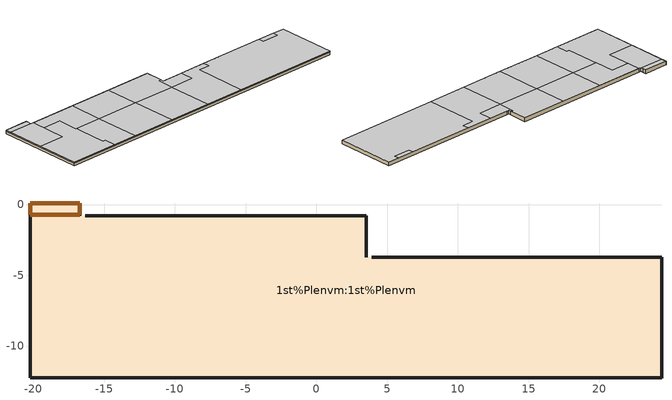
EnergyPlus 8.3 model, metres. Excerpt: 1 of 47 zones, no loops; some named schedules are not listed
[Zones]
1st%Plenvm:1st%Plenvm
 floor ground (groundfloor_from_db): 24.42,-12.26 -20.22,-12.26 -20.24,0.11 -16.71,0.11 -16.71,-0.78 3.52,-0.78 3.52,-3.71 24.42,-3.71 z0
 wall outside (extWall_medium_ashrae901_2013_zone4): 3.52,-3.71 3.52,-3.33 / -16.71,-0.78 -16.71,-0.39 z0:0.51; -20.24,0.11 -20.22,-12.26 24.42,-12.26 z0.36:0.51
 wall ground (extWall_medium_ashrae901_2013_zone4): 24.42,-12.26 24.42,-3.71 3.91,-3.71 / 3.52,-3.33 3.52,-0.78 -16.32,-0.78 / -16.71,-0.39 -16.71,0.11 -20.24,0.11 z0:0.51; -20.24,0.11 -20.22,-12.26 24.42,-12.26 z0:0.36
 door inside (7): -20.23,-0.71 -16.71,-0.71 -16.71,0.11 -20.23,0.11 z0.51
 ceiling to 1ST%FLOOR:1st%Conference (3): -20.23,-6.1 -16.36,-6.1 -16.36,-0.78 -16.71,-0.78 -16.71,-0.71 -20.24,-0.71 z0.51
 ceiling to 1ST%FLOOR:1st%Research%Open%NE (3): -3.2,-5.65 3.14,-5.65 3.14,-3.26 3.52,-3.26 3.52,-0.78 -3.2,-0.78 z0.51
 ceiling to 1ST%FLOOR:1st%Lobby (5): 20.27,-4.45 22.69,-4.45 22.69,-3.71 20.27,-3.71 z0.51
 ceiling to 1ST%FLOOR:1st%HVAC%Shaft (5): -20.24,-0.71 -16.71,-0.71 -16.71,0.11 -20.24,0.11 z0.51
 ceiling to 1ST%FLOOR:1st%Classroom (9): 8.97,-12.26 24.42,-12.26 24.42,-3.71 22.69,-3.71 22.69,-4.45 20.27,-4.45 20.27,-3.71 10.63,-3.71 10.63,-4.63 8.97,-4.63 z0.51
 ceiling to 1ST%FLOOR:1st%Research%Open%NW (3): -13.57,-5.65 -9.55,-5.65 -9.55,-0.78 -16.36,-0.78 -16.36,-2.72 -13.57,-2.72 z0.51
 ceiling to 1ST%FLOOR:1st%Research%Open%NM (3): -9.55,-5.65 -3.2,-5.65 -3.2,-0.78 -9.55,-0.78 z0.51
 ceiling to 1ST%FLOOR:1st%Break%Room (9): -20.22,-12.26 -13.11,-12.26 -13.11,-10.5 -13.57,-10.5 -13.57,-2.72 -16.36,-2.72 -16.36,-6.1 -20.23,-6.1 z0.51
 ceiling to 1ST%FLOOR:1st%Phone%Booth (3): 3.14,-5.65 6.63,-5.65 6.63,-3.71 3.52,-3.71 3.52,-3.26 3.14,-3.26 z0.51
 ceiling to 1ST%FLOOR:1st%Volunteer%Area (3): 3.14,-12.26 8.97,-12.26 8.97,-4.63 10.63,-4.63 10.63,-3.71 6.63,-3.71 6.63,-5.65 3.14,-5.65 z0.51
 ceiling to 1ST%FLOOR:1st%Research%Open%SW (3): -13.11,-12.26 -9.55,-12.26 -9.55,-5.65 -13.57,-5.65 -13.57,-10.5 -13.11,-10.5 z0.51
 ceiling to 1ST%FLOOR:1st%Research%Open%SM (3): -9.55,-12.26 -3.2,-12.26 -3.2,-5.65 -9.55,-5.65 z0.51
 ceiling to 1ST%FLOOR:1st%Research%Open%SE (3): -3.2,-12.26 3.14,-12.26 3.14,-5.65 -3.2,-5.65 z0.51
[Building]
Building: North Axis {deg}=0; Terrain=Suburbs; Loads Convergence Tolerance Value=0.4; Temperature Convergence Tolerance Value {deltaC}=0.4; Solar Distribution=FullExterior; Maximum Number of Warmup Days=25; Minimum Number of Warmup Days=6
[Site:Location]
Phipps_CSL_Building: Latitude {N+ S-}=39.8; Longitude {W- E+}=116.47; Time Zone Relative to GMT {GMT+/-}=8; Elevation {m}=32
[SizingPeriod:DesignDay] Day of Month=21; Dry-Bulb Temperature Range Modifier Type=DefaultMultipliers; Humidity Condition Type=Wetbulb; Barometric Pressure {Pa}=100941; Rain {Yes/No}=No; Snow on ground {Yes/No}=No; Daylight Savings Time Indicator=No
Name | Month | Day Type | Maximum Dry-Bulb Temperature {C} | Daily Dry-Bulb Temperature Range {C} | Wetbulb at Maximum Dry-Bulb {C} | Wind Speed {m/s} design conditions vs. traditional 3.35 m/s (7mph) | Wind Direction {Degrees; N=0, S=180} | Solar Model Indicator | ASHRAE Clear Sky Optical Depth for Beam Irradiance (taub) | ASHRAE Clear Sky Optical Depth for Diffuse Irradiance (taud) | Sky Clearness | Wind Speed {m/s} design conditions vs. traditional 6.71 m/s (15 mph) | Clearness {0.0 to 1.1}
Summer Design Day in Phipps_CSL_Building | 7 | SummerDesignDay | 34.9 | 8.9 | 22.2 | 3.4 | 180 | ASHRAETau | 0.747 | 1.448 | 0.98
Winter Design Day in Phipps_CSL_Building | 1 | WinterDesignDay | -10.8 | 0 | -10.8 |  | 340 | ASHRAEClearSky |  |  |  | 2.2 | 0
[Site:GroundTemperature:BuildingSurface]
14, 14, 14, 14, 14, 14, 14, 14, 14, 14, 14, 14
[Site:GroundTemperature:Deep]
14.89, 14.89, 14.89, 14.89, 14.89, 14.89, 14.89, 14.89, 14.89, 14.89, 14.89, 14.89
[Site:GroundReflectance]
0.2, 0.2, 0.2, 0.2, 0.2, 0.2, 0.2, 0.2, 0.2, 0.2, 0.2, 0.2
[Site:GroundReflectance:SnowModifier]
1, 1
[Material] Roughness=Rough
Name | Thickness {m} | Conductivity {w/m-K} | Density {kg/m3} | Specific Heat {J/kg-K} | Thermal Emittance | Solar Absorptance | Visible Absorptance | Conductivity {W/m-K} | Thermal Absorptance
Brickwork Outer Leaf_0.105 | .105 | 0.84 | 1700 | 800 | 0.9 | 0.7 | 0.7
6 in. Concrete at R-0.0625/in (NW 145 lb/ft3 solid concrete)_0.1524 | .1524 | 2.27 | 2321.4 | 837.36 | 0.9 | 0.7 | 0.7
R-20 board Insulation (Glass fiber board)_0.1268 | .1268 | 0.036 | 160 | 840 | 0.9 | 0.7 | 0.7
Gypsum Plastering_0.013 | .013 | 0.4 | 1000 | 1000 | 0.9 | 0.5 | 0.5
XPS Extruded Polystyrene  - CO2 Blowing_0.0885 | .0885 | 0.034 | 35 | 1400 | 0.9 | 0.6 | 0.6
3_1_10014 | 0.003 |  | 288 | 1380 |  | 0.7 | 0.7 | 0.06 | 0.9
3_2_10013 | 0.0381 |  | 1200 | 1000 |  | 0.7 | 0.7 | 0.38 | 0.9
5_1_10007 | 0.1397 |  | 2240 | 836.8 |  | 0.7 | 0.7 | 1.311 | 0.9
7_1_400 | 0.2 |  | 12 | 840 |  | 0.7 | 0.7 | 0.1 | 0.9
[Material:NoMass] Roughness=Rough; Thermal Absorptance=0.9; Solar Absorptance=0.7; Visible Absorptance=0.7
Name | Thermal Resistance {m2-K/W}
9_RVAL_1 | 0.009
1_RVAL_1 | .2201375
[WindowMaterial:Glazing]
2: Optical Data Type=SpectralAverage; Thickness {m}=0.003; Solar Transmittance at Normal Incidence=0.837; Front Side Solar Reflectance at Normal Incidence=0.075; Back Side Solar Reflectance at Normal Incidence=0.075; Visible Transmittance at Normal Incidence=0.898; Front Side Visible Reflectance at Normal Incidence=0.081; Back Side Visible Reflectance at Normal Incidence=0.081; Infrared Transmittance at Normal Incidence=0; Front Side Infrared Hemispherical Emissivity=0.84; Back Side Infrared Hemispherical Emissivity=0.84; Conductivity {W/m-K}=0.9; Dirt Correction Factor for Solar and Visible Transmittance=1
[Construction]
groundfloor_from_db: 1_RVAL_1, R-20 board Insulation (Glass fiber board)_0.1268, 6 in. Concrete at R-0.0625/in (NW 145 lb/ft3 solid concrete)_0.1524
3: 3_1_10014, 3_2_10013
5: 5_1_10007
7: 7_1_400
9: 9_RVAL_1, 3_2_10013
extWall_medium_ashrae901_2013_zone4: Brickwork Outer Leaf_0.105, XPS Extruded Polystyrene  - CO2 Blowing_0.0885, Gypsum Plastering_0.013
[WindowProperty:FrameAndDivider] Frame Outside Projection {m}=0; Frame Inside Projection {m}=0; Frame Conductance {W/m2-K}=9.5; Ratio of Frame-Edge Glass Conductance to Center-Of-Glass Conductance=1; Frame Solar Absorptance=0.5; Frame Visible Absorptance=0.5; Frame Thermal Hemispherical Emissivity=0.9; Divider Type=DividedLite; Divider Width {m}=0; Number of Horizontal Dividers=0; Number of Vertical Dividers=0; Divider Outside Projection {m}=0; Divider Inside Projection {m}=0; Divider Conductance {W/m2-K}=0; Ratio of Divider-Edge Glass Conductance to Center-Of-Glass Conductance=1; Divider Solar Absorptance=0; Divider Visible Absorptance=0; Divider Thermal Hemispherical Emissivity=0.9; Outside Reveal Solar Absorptance=0.5; Inside Sill Depth {m}=0; Inside Sill Solar Absorptance=0.5; Inside Reveal Depth {m}=0; Inside Reveal Solar Absorptance=0.5
Name | Frame Width {m}
2; 5 | 0.0635
3 | 0.092
[Zone]
1st%Plenvm:1st%Plenvm: Type=1; Multiplier=1; Ceiling Height {m}=Autocalculate; Floor Area {m2}=autocalculate; Zone Inside Convection Algorithm=AdaptiveConvectionAlgorithm
[People]
People 1st%Plenvm:1st%Plenvm: Zone or ZoneList=1st%Plenvm:1st%Plenvm; Number of People Schedule=alwaysZero; Number of People Calculation Method=People; Number of People=0; Fraction Radiant=0.3; Sensible Heat Fraction=AUTOCALCULATE; Activity Level Schedule=Activity Schedule; Carbon Dioxide Generation Rate {m3/s-W}=3.82E-8; Enable ASHRAE 55 Comfort Warnings=No; Mean Radiant Temperature Calculation Type=ZoneAveraged; Work Efficiency Schedule=Work efficiency; Clothing Insulation Calculation Method=ClothingInsulationSchedule; Clothing Insulation Schedule=Clothing Schedule; Air Velocity Schedule=AirVelocitySchedule
[ZoneInfiltration:DesignFlowRate]
1st%Plenvm:1st%Plenvm Infiltration: Zone or ZoneList=1st%Plenvm:1st%Plenvm; Schedule=On; Design Flow Rate Calculation Method=AirChanges/Hour; Design Flow Rate {m3/s}=0.013313; Air Changes per Hour {1/hr}=1; Constant Term Coefficient=0.606; Temperature Term Coefficient=0.03636; Velocity Term Coefficient=0.1177; Velocity Squared Term Coefficient=0
[Exterior:Lights]
Exterior Facade Lighting: Schedule=calibratedExteriorLighting; Design Level {W}=2560; Control Option=ScheduleNameOnly
[Exterior:FuelEquipment]
ExteriorEquipment: Fuel Use Type=Electricity; Schedule=calibratedExteriorEquipment; Design Level {W}=1134.8
[Sizing:Plant]
Name | Loop Type | Design Loop Exit Temperature {C} | Loop Design Temperature Difference {deltaC}
CHW Loop | Cooling | 6.67 | 6.67
HW Loop | Heating | 80 | 11
Chilled Water Condenser Loop | Condenser | 29 | 5
[EnergyManagementSystem:Sensor]
BaseOffOccpSch: ResearchOpenPeople; Schedule Value
BaseClsOccpSch: ClassPeople; Schedule Value
BaseZnHeatingSch: ZoneHeatingSetpoint; Schedule Value
BaseZnCoolingSch: ZoneCoolingSetpoint; Schedule Value
[EnergyManagementSystem:GlobalVariable]
NoOccpFlag
DebugRdm
LastMin
[EnergyManagementSystem:Program]
Init: SET DebugRdm = Minute; SET LastMin = 0; SET NoOccpFlag = 0
SetNoOccpFlag: IF Hour < 6 || Hour > 20; SET NoOccpFlag = 1; ELSE; SET NoOccpFlag = 0; ENDIF
StochasticSch: SET DebugRdm = Minute; IF Minute - LastMin > 59; IF Minute > 59; SET LastMin = 0; ELSE; SET LastMin = Minute; ENDIF; SET SclOff = 0.2; SET RdmNorm_OccpOff = @RandomNormal 5 1 0 10; SET RdmNorm_EquiOff = @RandomNormal 5 1 0 10; SET RdmNorm_OccpOff = RdmNorm_OccpOff - 5; SET RdmNorm_EquiOff = RdmNorm_EquiOff - 5; SET OccpOffRaw = RdmNorm_OccpOff * SclOff + BaseOffOccpSch; SET EquiOffRaw = RdmNorm_EquiOff * SclOff + BaseOffOccpSch; SET SclCof = 0.3; SET RdmNorm_OccpCof = @RandomNormal 5 1 0 10; SET RdmNorm_EquiCof = @RandomNormal 5 1 0 10; SET RdmNorm_OccpCof = RdmNorm_OccpCof - 5; SET RdmNorm_EquiCof = RdmNorm_EquiCof - 5; SET OccpCofRaw = RdmNorm_OccpCof * SclCof + BaseOffOccpSch; SET EquiCofRaw = RdmNorm_EquiCof * SclCof + BaseOffOccpSch; SET SclCls = 0.3; SET RdmNorm_OccpCls = @RandomNormal 5 1 0 10; SET RdmNorm_EquiCls = @RandomNormal 5 1 0 10; SET RdmNorm_OccpCls = RdmNorm_OccpCls - 5; SET RdmNorm_EquiCls = RdmNorm_EquiCls - 5; SET OccpClsRaw = RdmNorm_OccpCls * SclCls + BaseClsOccpSch; SET EquiClsRaw = RdmNorm_EquiCls * SclCls + BaseClsOccpSch; SET SclCls = 1; SET RdmNorm_Stpt_1st1 = @RandomNormal 5 1 0 10; SET RdmNorm_Stpt_1st1 = RdmNorm_Stpt_1st1 - 5; SET HeatingStptRaw_1st1 = RdmNorm_Stpt_1st1 * SclCls + BaseZnHeatingSch; SET CoolingStptRaw_1st1 = RdmNorm_Stpt_1st1 * SclCls + BaseZnCoolingSch; SET SclCls = 1; SET RdmNorm_Stpt_1st2 = @RandomNormal 5 1 0 10; SET RdmNorm_Stpt_1st2 = RdmNorm_Stpt_1st2 - 5; SET HeatingStptRaw_1st2 = RdmNorm_Stpt_1st2 * SclCls + BaseZnHeatingSch; SET CoolingStptRaw_1st2 = RdmNorm_Stpt_1st2 * SclCls + BaseZnCoolingSch; SET SclCls = 1; SET RdmNorm_Stpt_2nd1 = @RandomNormal 5 1 0 10; SET RdmNorm_Stpt_2nd1 = RdmNorm_Stpt_2nd1 - 5; SET HeatingStptRaw_2nd1 = RdmNorm_Stpt_2nd1 * SclCls + BaseZnHeatingSch; SET CoolingStptRaw_2nd1 = RdmNorm_Stpt_2nd1 * SclCls + BaseZnCoolingSch; SET SclCls = 1; SET RdmNorm_Stpt_2nd2 = @RandomNormal 5 1 0 10; SET RdmNorm_Stpt_2nd2 = RdmNorm_Stpt_2nd2 - 5; SET HeatingStptRaw_2nd2 = RdmNorm_Stpt_2nd2 * SclCls + BaseZnHeatingSch; SET CoolingStptRaw_2nd2 = RdmNorm_Stpt_2nd2 * SclCls + BaseZnCoolingSch; SET OccpOffPrcd = @Min (@Max OccpOffRaw 0.0) 1.0; SET EquiOffPrcd = @Min (@Max EquiOffRaw 0.0) 1.0; SET OccpCofPrcd = @Min (@Max OccpCofRaw 0.0) 1.0; SET EquiCofPrcd = @Min (@Max EquiCofRaw 0.0) 1.0; SET OccpClsPrcd = @Min (@Max OccpClsRaw 0.0) 1.0; SET EquiClsPrcd = @Min (@Max EquiClsRaw 0.0) 1.0; SET HeatingStptPrcd_1st1 = HeatingStptRaw_1st1; SET CoolingStptPrcd_1st1 = CoolingStptRaw_1st1; SET HeatingStptPrcd_1st2 = HeatingStptRaw_1st2; SET CoolingStptPrcd_1st2 = CoolingStptRaw_1st2; SET HeatingStptPrcd_2nd1 = HeatingStptRaw_2nd1; SET CoolingStptPrcd_2nd1 = CoolingStptRaw_2nd1; SET HeatingStptPrcd_2nd2 = HeatingStptRaw_2nd2; SET CoolingStptPrcd_2nd2 = CoolingStptRaw_2nd2; IF NoOccpFlag == 1; SET OccpOffPrcd = 0; SET EquiOffPrcd = 0.1; SET OccpCofPrcd = 0; SET EquiCofPrcd = 0.1; SET OccpClsPrcd = 0; SET EquiClsPrcd = 0.1; SET HeatingStptPrcd_1st1 = BaseZnHeatingSch; SET CoolingStptPrcd_1st1 = BaseZnCoolingSch; SET HeatingStptPrcd_1st2 = BaseZnHeatingSch; SET CoolingStptPrcd_1st2 = BaseZnCoolingSch; SET HeatingStptPrcd_2nd1 = BaseZnHeatingSch; SET CoolingStptPrcd_2nd1 = BaseZnCoolingSch; SET HeatingStptPrcd_2nd2 = BaseZnHeatingSch; SET CoolingStptPrcd_2nd2 = BaseZnCoolingSch; ENDIF; IF EquiOffPrcd <= 0.1; SET EquiOffPrcd = 0.1; ENDIF; IF EquiCofPrcd <= 0.1; SET EquiCofPrcd = 0.1; ENDIF; IF EquiClsPrcd <= 0.1; SET EquiClsPrcd = 0.1; ENDIF; SET Set_off_occpSch = OccpOffPrcd; SET Set_off_equiSch = EquiOffPrcd; SET Set_cof_occpSch = OccpCofPrcd; SET Set_cof_equiSch = EquiCofPrcd; SET Set_cls_occpSch = OccpClsPrcd; SET Set_cls_equiSch = EquiClsPrcd; SET Set_zn_htstpt_1st1 = HeatingStptPrcd_1st1; SET Set_zn_clstpt_1st1 = CoolingStptPrcd_1st1; SET Set_zn_htstpt_1st2 = HeatingStptPrcd_1st2; SET Set_zn_clstpt_1st2 = CoolingStptPrcd_1st2; SET Set_zn_htstpt_2nd1 = HeatingStptPrcd_2nd1; SET Set_zn_clstpt_2nd1 = CoolingStptPrcd_2nd1; SET Set_zn_htstpt_2nd2 = HeatingStptPrcd_2nd2; SET Set_zn_clstpt_2nd2 = CoolingStptPrcd_2nd2; ENDIF
[EnergyManagementSystem:ProgramCallingManager]
init_program_call: BeginNewEnvironment; Init
sch_set_call: BeginTimestepBeforePredictor; SetNoOccpFlag; StochasticSch
[EnergyManagementSystem:Actuator] Actuated Component Type=Schedule:Compact; Actuated Component Control Type=Schedule Value
Name | Actuated Component Unique
Set_off_occpSch | StoOffOccpSch
Set_off_equiSch | StoOffEquiSch
Set_cof_occpSch | StoCofOccpSch
Set_cof_equiSch | StoCofEquiSch
Set_cls_occpSch | StoClsOccpSch
Set_cls_equiSch | StoClsEquiSch
Set_zn_htstpt_1st1 | ZoneHeatingSetpoint_1st1
Set_zn_clstpt_1st1 | ZoneCoolingSetpoint_1st1
Set_zn_htstpt_1st2 | ZoneHeatingSetpoint_1st2
Set_zn_clstpt_1st2 | ZoneCoolingSetpoint_1st2
Set_zn_htstpt_2nd1 | ZoneHeatingSetpoint_2nd1
Set_zn_clstpt_2nd1 | ZoneCoolingSetpoint_2nd1
Set_zn_htstpt_2nd2 | ZoneHeatingSetpoint_2nd2
Set_zn_clstpt_2nd2 | ZoneCoolingSetpoint_2nd2
[EnergyManagementSystem:OutputVariable]
DebugRdmOutput: DebugRdm; Averaged; ZoneTimeStep
[AvailabilityManager:Scheduled]
Name | Schedule
CHW Loop Availability; HW Loop Availability; Air Loop Availability; Condenser Loop Availability; ERV SA outlet temperature availability | 2
Reheat System 1 Availability | On
[Schedule:Compact]
On; 2: Through: 12/31, For: AllDays, Until: 24:00, 1
alwaysZero; StoOffOccpSch; StoOffEquiSch; StoCofOccpSch; StoCofEquiSch; StoClsOccpSch; StoClsEquiSch: Through: 12/31, For: AllDays, Until: 24:00, 0
calibratedExteriorEquipment: Through: 3/1, For: Alldays, Until: 01:00, 0, Until: 17:00, .058566, Until: 24:00, .098586, Through: 5/1, For: Alldays, Until: 01:00, 0, Until: 17:00, .131516, Until: 24:00, .236985, Through: 6/1, For: Alldays, Until: 01:00, 0, Until: 17:00, .153093, Until: 24:00, .255154, Through: 7/1, For: Alldays, Until: 01:00, 0, Until: 17:00, .096582, Until: 24:00, .16097, Through: 8/1, For: Alldays, Until: 01:00, 0, Until: 17:00, .357559, Until: 24:00, .595931, Through: 9/1, For: Alldays, Until: 01:00, 0, Until: 17:00, .206521, Until: 24:00, .344202, Through: 10/1, For: Alldays, Until: 01:00, 0, Until: 17:00, .377081, Until: 24:00, .628468, Through: 11/1, For: Alldays, Until: 01:00, 0, Until: 17:00, .488047, Until: 24:00, .813412, Through: 12/1, For: Alldays, Until: 01:00, 0, Until: 17:00, .422289, Until: 24:00, .703815, Through: 12/31, For: Alldays, Until: 01:00, 0, Until: 17:00, .313378, Until: 24:00, .522296
calibratedExteriorLighting: Through: 2/1, For: Alldays, Until: 09:00, .143997, Until: 18:00, 0, Until: 19:00, .882763, Until: 23:00, .845141, Until: 24:00, .444511, Through: 3/1, For: Alldays, Until: 09:00, .119946, Until: 18:00, 0, Until: 19:00, .73532, Until: 23:00, .703982, Until: 24:00, .370268, Through: 4/1, For: Alldays, Until: 09:00, .105, Until: 18:00, 0, Until: 19:00, .646, Until: 23:00, .619, Until: 24:00, .326, Through: 5/1, For: Alldays, Until: 09:00, .083, Until: 18:00, 0, Until: 19:00, .508, Until: 23:00, .487, Until: 24:00, .256, Through: 6/1, For: Alldays, Until: 09:00, .072, Until: 18:00, 0, Until: 19:00, .444, Until: 23:00, .425, Until: 24:00, .224, Through: 7/1, For: Alldays, Until: 09:00, .055, Until: 18:00, 0, Until: 19:00, .336, Until: 23:00, .322, Until: 24:00, .169, Through: 8/1, For: Alldays, Until: 09:00, .058, Until: 18:00, 0, Until: 19:00, .355, Until: 23:00, .34, Until: 24:00, .179, Through: 9/1, For: Alldays, Until: 09:00, .078, Until: 18:00, 0, Until: 19:00, .476, Until: 23:00, .456, Until: 24:00, .24, Through: 10/1, For: Alldays, Until: 09:00, .107, Until: 18:00, 0, Until: 19:00, .658, Until: 23:00, .63, Until: 24:00, .331, Through: 11/1, For: Alldays, Until: 09:00, .101, Until: 18:00, 0, Until: 19:00, .622, Until: 23:00, .595, Until: 24:00, .313, Through: 12/1, For: Alldays, Until: 09:00, .124, Until: 18:00, 0, Until: 19:00, .76, Until: 23:00, .728, Until: 24:00, .383, Through: 12/31, For: Alldays, Until: 09:00, 0.136905, Until: 18:00, 0, Until: 19:00, 0.839286, Until: 23:00, 0.803517, Until: 24:00, .422619
ACTIVITY SCHEDULE: Through: 12/31, For: AllDays, Until: 24:00, 126
Clothing SCHEDULE: Through: 4/30, For: AllDays, Until: 24:00, 0.8, Through: 9/30, For: AllDays, Until: 24:00, 0.5, Through: 12/31, For: AllDays, Until: 24:00, 0.8
ZoneHeatingSetpoint: Through: 12/31, For: Weekdays SummerDesignDay WinterDesignDay, Until: 07:00, 18, Until: 20:00, 22, Until: 24:00, 18, For: Weekends AllOtherDays, Until: 24:00, 18
ZoneCoolingSetpoint: Through: 12/31, For: Weekdays SummerDesignDay WinterDesignDay, Until: 07:00, 28, Until: 20:00, 24, Until: 24:00, 28, For: Weekends AllOtherDays, Until: 24:00, 28
ZoneHeatingSetpoint_1st1; ZoneCoolingSetpoint_1st1; ZoneHeatingSetpoint_1st2; ZoneCoolingSetpoint_1st2; ZoneHeatingSetpoint_2nd1; ZoneCoolingSetpoint_2nd1; ZoneHeatingSetpoint_2nd2; ZoneCoolingSetpoint_2nd2: Through: 12/31, For: AllDays, Until: 24:00, 18
ResearchOpenPeople: Through: 31 Dec, For: Weekdays SummerDesignDay, Until: 8:00, 0, Until: 9:00, 0.25, Until: 10:00, 0.5, Until: 13:00, 0.75, Until: 15:00, 0.5, Until: 18:00, 0.75, Until: 19:00, 0.5, Until: 20:00, 0.25, Until: 24:00, 0, For: Weekends AllOtherDays, Until: 24:00, 0
ClassPeople: Through: 31 Dec, For: Weekdays WinterDesignDay, Until: 24:00, 0, For: Weekends AllOtherDays, Until: 8:00, 0, Until: 10:00, 0.25, Until: 16:00, 0.75, Until: 20:00, 0.25, Until: 24:00, 0
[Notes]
Hourly weather file: C:\ProgramData\DesignBuilder\Weather Data\USA_PA_PITTSBURGH INTL AP_TMY3.epw
